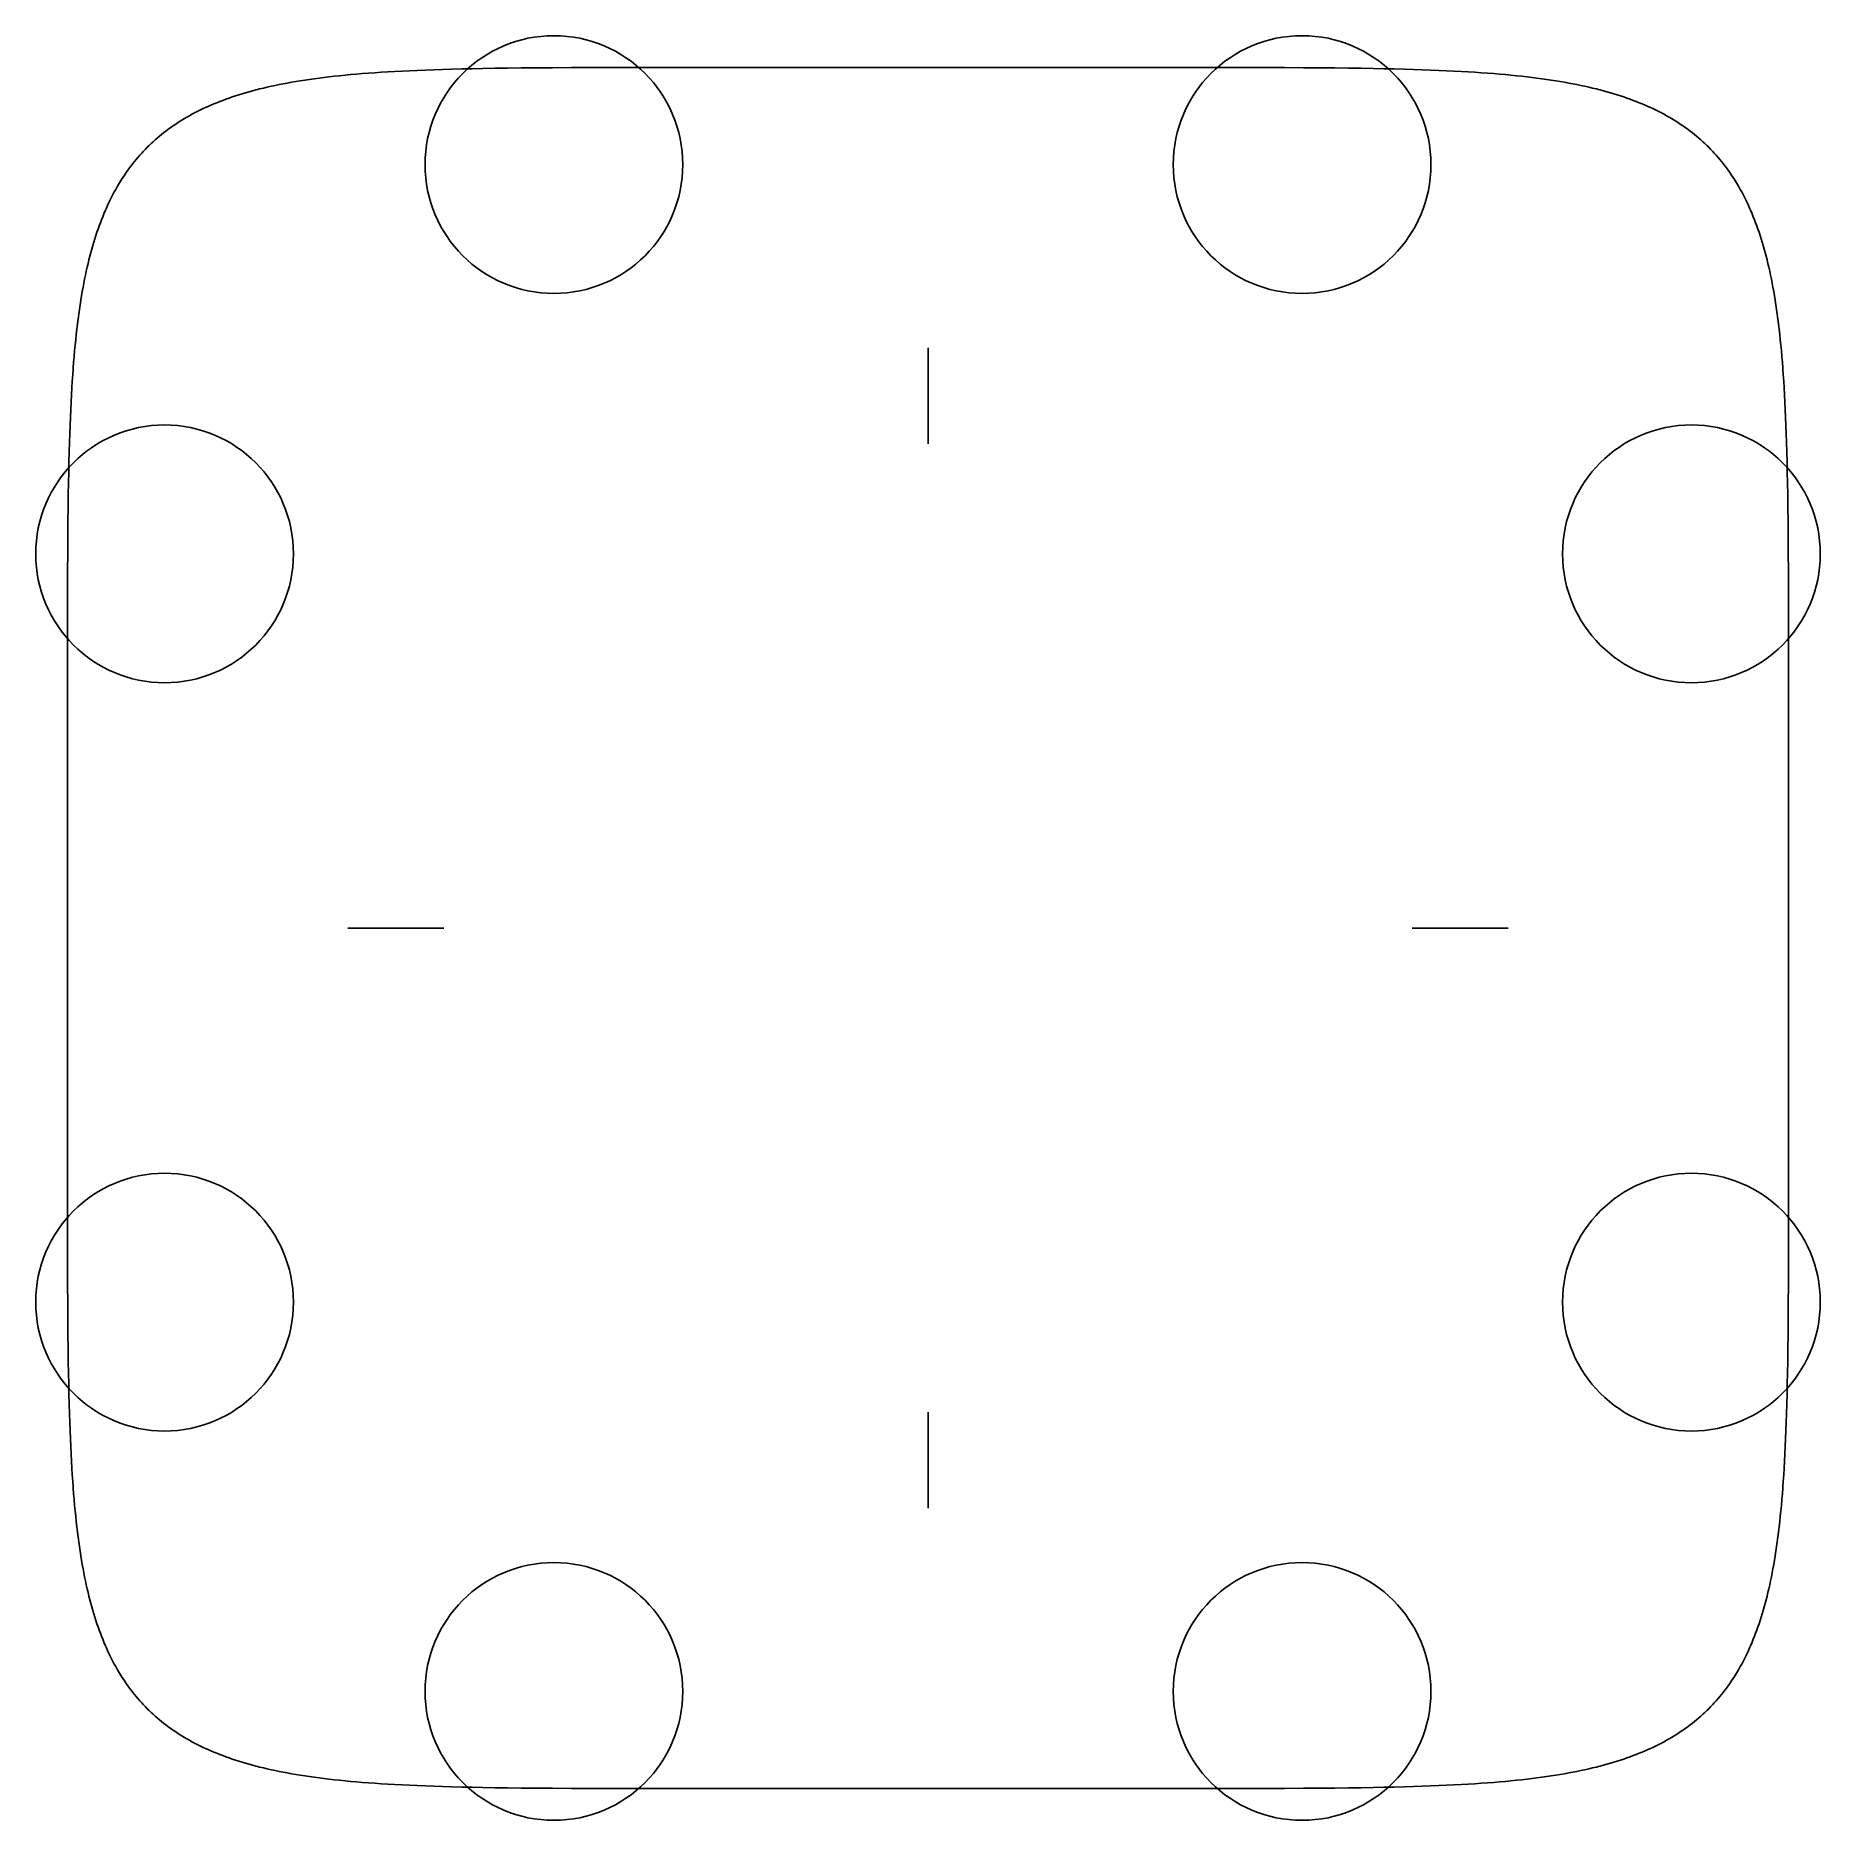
# Model space of a CAD drawing. Header units: metres. Extents: x -83 to 83, y -83 to 83.
import ezdxf

# ---------------------------------------------------------------- set-up
doc = ezdxf.new("R2010")
doc.units = ezdxf.units.M

msp = doc.modelspace()

# ---------------------------------------------------------------- linework, layer by layer
at = {"layer": 'ATTACH'}
for centre in [(-34.8318, 71.0835), (34.8318, 71.0835), (-71.0836, 34.8355), (71.0836, 34.8355), (-71.0836, -34.8355), (71.0836, -34.8355), (-34.8318, -71.0835), (34.8318, -71.0835)]:
    msp.add_circle(centre, 12, dxfattribs=at)
at = {"layer": 'OUTLINE'}
for p, q in [((-48.9732, 79.7895), (-49.6426, 79.7541)), ((-48.2785, 79.8231), (-48.9732, 79.7895)), ((-47.5561, 79.8551), (-48.2785, 79.8231)), ((-46.8035, 79.8852), (-47.5561, 79.8551)), ((-46.0176, 79.9137), (-46.8035, 79.8852)), ((-45.1948, 79.9404), (-46.0176, 79.9137)), ((-44.3309, 79.9653), (-45.1948, 79.9404)), ((-43.4206, 79.9886), (-44.3309, 79.9653)), ((-42.4577, 80.0101), (-43.4206, 79.9886)), ((-41.4347, 80.0298), (-42.4577, 80.0101)), ((-40.3417, 80.0479), (-41.4347, 80.0298)), ((-39.1664, 80.0642), (-40.3417, 80.0479)), ((-37.8924, 80.0788), (-39.1664, 80.0642)), ((-36.4976, 80.0917), (-37.8924, 80.0788)), ((-34.9505, 80.1029), (-36.4976, 80.0917)), ((-33.2047, 80.1123), (-34.9505, 80.1029)), ((-31.1857, 80.12), (-33.2047, 80.1123)), ((-28.7624, 80.1261), (-31.1857, 80.12)), ((-25.6628, 80.1303), (-28.7624, 80.1261)), ((-21.1173, 80.1329), (-25.6628, 80.1303)), ((0.0022, 80.1338), (-21.1173, 80.1329)), ((21.1173, 80.1329), (0.0022, 80.1338)), ((25.6628, 80.1303), (21.1173, 80.1329)), ((28.7624, 80.1261), (25.6628, 80.1303)), ((31.1857, 80.12), (28.7624, 80.1261)), ((33.2047, 80.1123), (31.1857, 80.12)), ((34.9505, 80.1029), (33.2047, 80.1123)), ((36.4976, 80.0917), (34.9505, 80.1029)), ((37.8924, 80.0788), (36.4976, 80.0917)), ((39.1664, 80.0642), (37.8924, 80.0788)), ((40.3417, 80.0479), (39.1664, 80.0642)), ((41.4347, 80.0298), (40.3417, 80.0479)), ((42.4577, 80.0101), (41.4347, 80.0298)), ((43.4206, 79.9886), (42.4577, 80.0101)), ((44.3309, 79.9653), (43.4206, 79.9886)), ((45.1948, 79.9404), (44.3309, 79.9653)), ((46.0176, 79.9137), (45.1948, 79.9404)), ((46.8035, 79.8852), (46.0176, 79.9137)), ((47.5561, 79.8551), (46.8035, 79.8852)), ((48.2785, 79.8231), (47.5561, 79.8551)), ((48.9732, 79.7895), (48.2785, 79.8231)), ((49.6426, 79.7541), (48.9732, 79.7895)), ((-62.2197, 78.1214), (-62.5596, 78.0351)), ((-61.8735, 78.2059), (-62.2197, 78.1214)), ((-61.521, 78.2884), (-61.8735, 78.2059)), ((-61.162, 78.369), (-61.521, 78.2884)), ((-60.7961, 78.4477), (-61.162, 78.369)), ((-60.4232, 78.5246), (-60.7961, 78.4477)), ((-60.043, 78.5996), (-60.4232, 78.5246)), ((-59.6552, 78.6727), (-60.043, 78.5996)), ((-59.2596, 78.744), (-59.6552, 78.6727)), ((-58.8559, 78.8134), (-59.2596, 78.744)), ((-58.4436, 78.881), (-58.8559, 78.8134)), ((-58.0225, 78.9467), (-58.4436, 78.881)), ((-57.5922, 79.0107), (-58.0225, 78.9467)), ((-57.1522, 79.0728), (-57.5922, 79.0107)), ((-56.7022, 79.1331), (-57.1522, 79.0728)), ((-56.2416, 79.1915), (-56.7022, 79.1331)), ((-55.7699, 79.2482), (-56.2416, 79.1915)), ((-55.2866, 79.3031), (-55.7699, 79.2482)), ((-54.7911, 79.3562), (-55.2866, 79.3031)), ((-54.2826, 79.4075), (-54.7911, 79.3562)), ((-53.7604, 79.457), (-54.2826, 79.4075)), ((-53.2238, 79.5047), (-53.7604, 79.457)), ((-52.6718, 79.5507), (-53.2238, 79.5047)), ((-52.1035, 79.5949), (-52.6718, 79.5507)), ((-51.5177, 79.6373), (-52.1035, 79.5949)), ((-50.9132, 79.678), (-51.5177, 79.6373)), ((-50.2887, 79.7169), (-50.9132, 79.678)), ((-49.6426, 79.7541), (-50.2887, 79.7169)), ((50.2887, 79.7169), (49.6426, 79.7541)), ((50.9132, 79.678), (50.2887, 79.7169)), ((51.5177, 79.6373), (50.9132, 79.678)), ((52.1035, 79.5949), (51.5177, 79.6373)), ((52.6718, 79.5507), (52.1035, 79.5949)), ((53.2238, 79.5047), (52.6718, 79.5507)), ((53.7604, 79.457), (53.2238, 79.5047)), ((54.2826, 79.4075), (53.7604, 79.457)), ((54.7911, 79.3562), (54.2826, 79.4075)), ((55.2866, 79.3031), (54.7911, 79.3562)), ((55.7699, 79.2482), (55.2866, 79.3031)), ((56.2416, 79.1915), (55.7699, 79.2482)), ((56.7022, 79.1331), (56.2416, 79.1915)), ((57.1522, 79.0728), (56.7022, 79.1331)), ((57.5922, 79.0107), (57.1522, 79.0728)), ((58.0225, 78.9467), (57.5922, 79.0107)), ((58.4436, 78.881), (58.0225, 78.9467)), ((58.8559, 78.8134), (58.4436, 78.881)), ((59.2596, 78.744), (58.8559, 78.8134)), ((59.6552, 78.6727), (59.2596, 78.744)), ((60.043, 78.5996), (59.6552, 78.6727)), ((60.4232, 78.5246), (60.043, 78.5996)), ((60.7961, 78.4477), (60.4232, 78.5246)), ((61.162, 78.369), (60.7961, 78.4477)), ((61.521, 78.2884), (61.162, 78.369)), ((61.8735, 78.2059), (61.521, 78.2884)), ((62.2197, 78.1214), (61.8735, 78.2059)), ((62.5596, 78.0351), (62.2197, 78.1214)), ((-67.0262, 76.5037), (-67.2874, 76.3853)), ((-66.7608, 76.62), (-67.0262, 76.5037)), ((-66.4913, 76.7342), (-66.7608, 76.62)), ((-66.2176, 76.8464), (-66.4913, 76.7342)), ((-65.9394, 76.9564), (-66.2176, 76.8464)), ((-65.6569, 77.0645), (-65.9394, 76.9564)), ((-65.3697, 77.1705), (-65.6569, 77.0645)), ((-65.0779, 77.2745), (-65.3697, 77.1705)), ((-64.7813, 77.3765), (-65.0779, 77.2745)), ((-64.4798, 77.4764), (-64.7813, 77.3765)), ((-64.1732, 77.5744), (-64.4798, 77.4764)), ((-63.8614, 77.6705), (-64.1732, 77.5744)), ((-63.5443, 77.7646), (-63.8614, 77.6705)), ((-63.2218, 77.8567), (-63.5443, 77.7646)), ((-62.8936, 77.9469), (-63.2218, 77.8567)), ((-62.5596, 78.0351), (-62.8936, 77.9469)), ((62.8936, 77.9469), (62.5596, 78.0351)), ((63.2218, 77.8567), (62.8936, 77.9469)), ((63.5443, 77.7646), (63.2218, 77.8567)), ((63.8614, 77.6705), (63.5443, 77.7646)), ((64.1732, 77.5744), (63.8614, 77.6705)), ((64.4798, 77.4764), (64.1732, 77.5744)), ((64.7813, 77.3765), (64.4798, 77.4764)), ((65.0779, 77.2745), (64.7813, 77.3765)), ((65.3697, 77.1705), (65.0779, 77.2745)), ((65.6569, 77.0645), (65.3697, 77.1705)), ((65.9394, 76.9564), (65.6569, 77.0645)), ((66.2176, 76.8464), (65.9394, 76.9564)), ((66.4913, 76.7342), (66.2176, 76.8464)), ((66.7608, 76.62), (66.4913, 76.7342)), ((67.0262, 76.5037), (66.7608, 76.62)), ((67.2874, 76.3853), (67.0262, 76.5037)), ((-70.132, 74.7951), (-70.3468, 74.6479)), ((-69.914, 74.9399), (-70.132, 74.7951)), ((-69.6927, 75.0825), (-69.914, 74.9399)), ((-69.4681, 75.2228), (-69.6927, 75.0825)), ((-69.2401, 75.3608), (-69.4681, 75.2228)), ((-69.0087, 75.4965), (-69.2401, 75.3608)), ((-68.7738, 75.6301), (-69.0087, 75.4965)), ((-68.5354, 75.7614), (-68.7738, 75.6301)), ((-68.2933, 75.8905), (-68.5354, 75.7614)), ((-68.0476, 76.0174), (-68.2933, 75.8905)), ((-67.798, 76.1422), (-68.0476, 76.0174)), ((-67.5447, 76.2648), (-67.798, 76.1422)), ((-67.2874, 76.3853), (-67.5447, 76.2648)), ((67.5447, 76.2648), (67.2874, 76.3853)), ((67.798, 76.1422), (67.5447, 76.2648)), ((68.0476, 76.0174), (67.798, 76.1422)), ((68.2933, 75.8905), (68.0476, 76.0174)), ((68.5354, 75.7614), (68.2933, 75.8905)), ((68.7738, 75.6301), (68.5354, 75.7614)), ((69.0087, 75.4965), (68.7738, 75.6301)), ((69.2401, 75.3608), (69.0087, 75.4965)), ((69.4681, 75.2228), (69.2401, 75.3608)), ((69.6927, 75.0825), (69.4681, 75.2228)), ((69.914, 74.9399), (69.6927, 75.0825)), ((70.132, 74.7951), (69.914, 74.9399)), ((70.3468, 74.6479), (70.132, 74.7951)), ((-72.1435, 73.2143), (-72.3287, 73.0425)), ((-71.9555, 73.3836), (-72.1435, 73.2143)), ((-71.7647, 73.5503), (-71.9555, 73.3836)), ((-71.571, 73.7144), (-71.7647, 73.5503)), ((-71.3745, 73.8761), (-71.571, 73.7144)), ((-71.175, 74.0353), (-71.3745, 73.8761)), ((-70.9725, 74.1921), (-71.175, 74.0353)), ((-70.767, 74.3464), (-70.9725, 74.1921)), ((-70.5585, 74.4983), (-70.767, 74.3464)), ((-70.3468, 74.6479), (-70.5585, 74.4983)), ((70.5585, 74.4983), (70.3468, 74.6479)), ((70.767, 74.3464), (70.5585, 74.4983)), ((70.9725, 74.1921), (70.767, 74.3464)), ((71.175, 74.0353), (70.9725, 74.1921)), ((71.3745, 73.8761), (71.175, 74.0353)), ((71.571, 73.7144), (71.3745, 73.8761)), ((71.7647, 73.5503), (71.571, 73.7144)), ((71.9555, 73.3836), (71.7647, 73.5503)), ((72.1435, 73.2143), (71.9555, 73.3836)), ((72.3287, 73.0425), (72.1435, 73.2143)), ((-73.7144, 71.571), (-73.8761, 71.3745)), ((-73.5503, 71.7647), (-73.7144, 71.571)), ((-73.3836, 71.9555), (-73.5503, 71.7647)), ((-73.2143, 72.1435), (-73.3836, 71.9555)), ((-73.0425, 72.3287), (-73.2143, 72.1435)), ((-72.8681, 72.5112), (-73.0425, 72.3287)), ((-72.691, 72.691), (-72.8681, 72.5112)), ((-72.5112, 72.8681), (-72.691, 72.691)), ((-72.3287, 73.0425), (-72.5112, 72.8681)), ((72.5112, 72.8681), (72.3287, 73.0425)), ((72.691, 72.691), (72.5112, 72.8681)), ((72.8681, 72.5112), (72.691, 72.691)), ((73.0425, 72.3287), (72.8681, 72.5112)), ((73.2143, 72.1435), (73.0425, 72.3287)), ((73.3836, 71.9555), (73.2143, 72.1435)), ((73.5503, 71.7647), (73.3836, 71.9555)), ((73.7144, 71.571), (73.5503, 71.7647)), ((73.8761, 71.3745), (73.7144, 71.571)), ((-74.9399, 69.914), (-75.0825, 69.6927)), ((-74.7951, 70.132), (-74.9399, 69.914)), ((-74.6479, 70.3468), (-74.7951, 70.132)), ((-74.4983, 70.5585), (-74.6479, 70.3468)), ((-74.3464, 70.767), (-74.4983, 70.5585)), ((-74.1921, 70.9725), (-74.3464, 70.767)), ((-74.0353, 71.175), (-74.1921, 70.9725)), ((-73.8761, 71.3745), (-74.0353, 71.175)), ((74.0353, 71.175), (73.8761, 71.3745)), ((74.1921, 70.9725), (74.0353, 71.175)), ((74.3464, 70.767), (74.1921, 70.9725)), ((74.4983, 70.5585), (74.3464, 70.767)), ((74.6479, 70.3468), (74.4983, 70.5585)), ((74.7951, 70.132), (74.6479, 70.3468)), ((74.9399, 69.914), (74.7951, 70.132)), ((75.0825, 69.6927), (74.9399, 69.914)), ((-75.8905, 68.2933), (-76.0174, 68.0476)), ((-75.7614, 68.5354), (-75.8905, 68.2933)), ((-75.6301, 68.7738), (-75.7614, 68.5354)), ((-75.4965, 69.0087), (-75.6301, 68.7738)), ((-75.3608, 69.2401), (-75.4965, 69.0087)), ((-75.2228, 69.4681), (-75.3608, 69.2401)), ((-75.0825, 69.6927), (-75.2228, 69.4681)), ((75.2228, 69.4681), (75.0825, 69.6927)), ((75.3608, 69.2401), (75.2228, 69.4681)), ((75.4965, 69.0087), (75.3608, 69.2401)), ((75.6301, 68.7738), (75.4965, 69.0087)), ((75.7614, 68.5354), (75.6301, 68.7738)), ((75.8905, 68.2933), (75.7614, 68.5354)), ((76.0174, 68.0476), (75.8905, 68.2933)), ((-76.7342, 66.4913), (-76.8464, 66.2176)), ((-76.62, 66.7608), (-76.7342, 66.4913)), ((-76.5037, 67.0262), (-76.62, 66.7608)), ((-76.3853, 67.2874), (-76.5037, 67.0262)), ((-76.2648, 67.5447), (-76.3853, 67.2874)), ((-76.1422, 67.798), (-76.2648, 67.5447)), ((-76.0174, 68.0476), (-76.1422, 67.798)), ((76.1422, 67.798), (76.0174, 68.0476)), ((76.2648, 67.5447), (76.1422, 67.798)), ((76.3853, 67.2874), (76.2648, 67.5447)), ((76.5037, 67.0262), (76.3853, 67.2874)), ((76.62, 66.7608), (76.5037, 67.0262)), ((76.7342, 66.4913), (76.62, 66.7608)), ((76.8464, 66.2176), (76.7342, 66.4913)), ((-77.2745, 65.0779), (-77.3765, 64.7813)), ((-77.1705, 65.3697), (-77.2745, 65.0779)), ((-77.0645, 65.6569), (-77.1705, 65.3697)), ((-76.9564, 65.9394), (-77.0645, 65.6569)), ((-76.8464, 66.2176), (-76.9564, 65.9394)), ((76.9564, 65.9394), (76.8464, 66.2176)), ((77.0645, 65.6569), (76.9564, 65.9394)), ((77.1705, 65.3697), (77.0645, 65.6569)), ((77.2745, 65.0779), (77.1705, 65.3697)), ((77.3765, 64.7813), (77.2745, 65.0779)), ((-77.8567, 63.2218), (-77.9469, 62.8936)), ((-77.7646, 63.5443), (-77.8567, 63.2218)), ((-77.6705, 63.8614), (-77.7646, 63.5443)), ((-77.5744, 64.1732), (-77.6705, 63.8614)), ((-77.4764, 64.4798), (-77.5744, 64.1732)), ((-77.3765, 64.7813), (-77.4764, 64.4798)), ((77.4764, 64.4798), (77.3765, 64.7813)), ((77.5744, 64.1732), (77.4764, 64.4798)), ((77.6705, 63.8614), (77.5744, 64.1732)), ((77.7646, 63.5443), (77.6705, 63.8614)), ((77.8567, 63.2218), (77.7646, 63.5443)), ((77.9469, 62.8936), (77.8567, 63.2218)), ((-78.2884, 61.521), (-78.369, 61.162)), ((-78.2059, 61.8735), (-78.2884, 61.521)), ((-78.1214, 62.2197), (-78.2059, 61.8735)), ((-78.0351, 62.5596), (-78.1214, 62.2197)), ((-77.9469, 62.8936), (-78.0351, 62.5596)), ((78.0351, 62.5596), (77.9469, 62.8936)), ((78.1214, 62.2197), (78.0351, 62.5596)), ((78.2059, 61.8735), (78.1214, 62.2197)), ((78.2884, 61.521), (78.2059, 61.8735)), ((78.369, 61.162), (78.2884, 61.521)), ((-78.5996, 60.043), (-78.6727, 59.6552)), ((-78.5246, 60.4232), (-78.5996, 60.043)), ((-78.4477, 60.7961), (-78.5246, 60.4232)), ((-78.369, 61.162), (-78.4477, 60.7961)), ((78.4477, 60.7961), (78.369, 61.162)), ((78.5246, 60.4232), (78.4477, 60.7961)), ((78.5996, 60.043), (78.5246, 60.4232)), ((78.6727, 59.6552), (78.5996, 60.043)), ((-78.881, 58.4436), (-78.9467, 58.0225)), ((-78.8134, 58.8559), (-78.881, 58.4436)), ((-78.744, 59.2596), (-78.8134, 58.8559)), ((-78.6727, 59.6552), (-78.744, 59.2596)), ((78.744, 59.2596), (78.6727, 59.6552)), ((78.8134, 58.8559), (78.744, 59.2596)), ((78.881, 58.4436), (78.8134, 58.8559)), ((78.9467, 58.0225), (78.881, 58.4436)), ((-79.1331, 56.7022), (-79.1915, 56.2416)), ((-79.0728, 57.1522), (-79.1331, 56.7022)), ((-79.0107, 57.5922), (-79.0728, 57.1522)), ((-78.9467, 58.0225), (-79.0107, 57.5922)), ((79.0107, 57.5922), (78.9467, 58.0225)), ((79.0728, 57.1522), (79.0107, 57.5922)), ((79.1331, 56.7022), (79.0728, 57.1522)), ((79.1915, 56.2416), (79.1331, 56.7022)), ((-79.3031, 55.2866), (-79.3562, 54.7911)), ((-79.2482, 55.7699), (-79.3031, 55.2866)), ((-79.1915, 56.2416), (-79.2482, 55.7699)), ((79.2482, 55.7699), (79.1915, 56.2416)), ((79.3031, 55.2866), (79.2482, 55.7699)), ((79.3562, 54.7911), (79.3031, 55.2866)), ((-79.5047, 53.2238), (-79.5507, 52.6718)), ((-79.457, 53.7604), (-79.5047, 53.2238)), ((-79.4075, 54.2826), (-79.457, 53.7604)), ((-79.3562, 54.7911), (-79.4075, 54.2826)), ((79.4075, 54.2826), (79.3562, 54.7911)), ((79.457, 53.7604), (79.4075, 54.2826)), ((79.5047, 53.2238), (79.457, 53.7604)), ((79.5507, 52.6718), (79.5047, 53.2238)), ((-79.6373, 51.5177), (-79.678, 50.9132)), ((-79.5949, 52.1035), (-79.6373, 51.5177)), ((-79.5507, 52.6718), (-79.5949, 52.1035)), ((79.5949, 52.1035), (79.5507, 52.6718)), ((79.6373, 51.5177), (79.5949, 52.1035)), ((79.678, 50.9132), (79.6373, 51.5177)), ((-79.7169, 50.2887), (-79.7541, 49.6426)), ((-79.678, 50.9132), (-79.7169, 50.2887)), ((79.7169, 50.2887), (79.678, 50.9132)), ((79.7541, 49.6426), (79.7169, 50.2887)), ((-79.8231, 48.2785), (-79.8551, 47.5561)), ((-79.7895, 48.9732), (-79.8231, 48.2785)), ((-79.7541, 49.6426), (-79.7895, 48.9732)), ((79.7895, 48.9732), (79.7541, 49.6426)), ((79.8231, 48.2785), (79.7895, 48.9732)), ((79.8551, 47.5561), (79.8231, 48.2785)), ((-79.8852, 46.8035), (-79.9137, 46.0176)), ((-79.8551, 47.5561), (-79.8852, 46.8035)), ((79.8852, 46.8035), (79.8551, 47.5561)), ((79.9137, 46.0176), (79.8852, 46.8035)), ((-79.9404, 45.1948), (-79.9653, 44.3309)), ((-79.9137, 46.0176), (-79.9404, 45.1948)), ((79.9404, 45.1948), (79.9137, 46.0176)), ((79.9653, 44.3309), (79.9404, 45.1948)), ((-79.9886, 43.4206), (-80.0101, 42.4577)), ((-79.9653, 44.3309), (-79.9886, 43.4206)), ((79.9886, 43.4206), (79.9653, 44.3309)), ((80.0101, 42.4577), (79.9886, 43.4206)), ((-80.0101, 42.4577), (-80.0298, 41.4347)), ((80.0298, 41.4347), (80.0101, 42.4577)), ((-80.0479, 40.3417), (-80.0642, 39.1664)), ((-80.0298, 41.4347), (-80.0479, 40.3417)), ((80.0479, 40.3417), (80.0298, 41.4347)), ((80.0642, 39.1664), (80.0479, 40.3417)), ((-80.0642, 39.1664), (-80.0788, 37.8924)), ((80.0788, 37.8924), (80.0642, 39.1664)), ((-80.0788, 37.8924), (-80.0917, 36.4976)), ((80.0917, 36.4976), (80.0788, 37.8924)), ((-80.1029, 34.9505), (-80.1123, 33.2047)), ((-80.0917, 36.4976), (-80.1029, 34.9505)), ((80.1029, 34.9505), (80.0917, 36.4976)), ((80.1123, 33.2047), (80.1029, 34.9505)), ((-80.1123, 33.2047), (-80.12, 31.1857)), ((80.12, 31.1857), (80.1123, 33.2047)), ((-80.12, 31.1857), (-80.1261, 28.7624)), ((80.1261, 28.7624), (80.12, 31.1857)), ((-80.1261, 28.7624), (-80.1303, 25.6628)), ((80.1303, 25.6628), (80.1261, 28.7624)), ((-80.1303, 25.6628), (-80.1329, 21.1173)), ((80.1329, 21.1173), (80.1303, 25.6628)), ((-80.1329, 21.1173), (-80.1338, 0.0027)), ((80.1338, 0), (80.1329, 21.1173)), ((-80.1338, 0.0027), (-80.1329, -21.1173)), ((80.1329, -21.1173), (80.1338, 0)), ((-80.1329, -21.1173), (-80.1303, -25.6628)), ((80.1303, -25.6628), (80.1329, -21.1173)), ((-80.1303, -25.6628), (-80.1261, -28.7624)), ((80.1261, -28.7624), (80.1303, -25.6628)), ((-80.1261, -28.7624), (-80.12, -31.1857)), ((80.12, -31.1857), (80.1261, -28.7624)), ((-80.12, -31.1857), (-80.1123, -33.2047)), ((80.1123, -33.2047), (80.12, -31.1857)), ((-80.1123, -33.2047), (-80.1029, -34.9505)), ((80.1029, -34.9505), (80.1123, -33.2047)), ((-80.1029, -34.9505), (-80.0917, -36.4976)), ((-80.0917, -36.4976), (-80.0788, -37.8924)), ((80.0788, -37.8924), (80.0917, -36.4976)), ((80.0917, -36.4976), (80.1029, -34.9505)), ((-80.0788, -37.8924), (-80.0642, -39.1664)), ((80.0642, -39.1664), (80.0788, -37.8924)), ((-80.0642, -39.1664), (-80.0479, -40.3417)), ((80.0479, -40.3417), (80.0642, -39.1664)), ((-80.0479, -40.3417), (-80.0298, -41.4347)), ((-80.0298, -41.4347), (-80.0101, -42.4577)), ((80.0101, -42.4577), (80.0298, -41.4347)), ((80.0298, -41.4347), (80.0479, -40.3417)), ((-80.0101, -42.4577), (-79.9886, -43.4206)), ((79.9886, -43.4206), (80.0101, -42.4577)), ((-79.9886, -43.4206), (-79.9653, -44.3309)), ((-79.9653, -44.3309), (-79.9404, -45.1948)), ((79.9404, -45.1948), (79.9653, -44.3309)), ((79.9653, -44.3309), (79.9886, -43.4206)), ((-79.9404, -45.1948), (-79.9137, -46.0176)), ((-79.9137, -46.0176), (-79.8852, -46.8035)), ((79.8852, -46.8035), (79.9137, -46.0176)), ((79.9137, -46.0176), (79.9404, -45.1948)), ((-79.8852, -46.8035), (-79.8551, -47.5561)), ((-79.8551, -47.5561), (-79.8231, -48.2785)), ((79.8231, -48.2785), (79.8551, -47.5561)), ((79.8551, -47.5561), (79.8852, -46.8035)), ((-79.8231, -48.2785), (-79.7895, -48.9732)), ((-79.7895, -48.9732), (-79.7541, -49.6426)), ((-79.7541, -49.6426), (-79.7169, -50.2887)), ((79.7169, -50.2887), (79.7541, -49.6426)), ((79.7541, -49.6426), (79.7895, -48.9732)), ((79.7895, -48.9732), (79.8231, -48.2785)), ((-79.7169, -50.2887), (-79.678, -50.9132)), ((-79.678, -50.9132), (-79.6373, -51.5177)), ((79.6373, -51.5177), (79.678, -50.9132)), ((79.678, -50.9132), (79.7169, -50.2887)), ((-79.6373, -51.5177), (-79.5949, -52.1035)), ((-79.5949, -52.1035), (-79.5507, -52.6718)), ((-79.5507, -52.6718), (-79.5047, -53.2238)), ((79.5047, -53.2238), (79.5507, -52.6718)), ((79.5507, -52.6718), (79.5949, -52.1035)), ((79.5949, -52.1035), (79.6373, -51.5177)), ((-79.5047, -53.2238), (-79.457, -53.7604)), ((-79.457, -53.7604), (-79.4075, -54.2826)), ((-79.4075, -54.2826), (-79.3562, -54.7911)), ((-79.3562, -54.7911), (-79.3031, -55.2866)), ((79.3031, -55.2866), (79.3562, -54.7911)), ((79.3562, -54.7911), (79.4075, -54.2826)), ((79.4075, -54.2826), (79.457, -53.7604)), ((79.457, -53.7604), (79.5047, -53.2238)), ((-79.3031, -55.2866), (-79.2482, -55.7699)), ((-79.2482, -55.7699), (-79.1915, -56.2416)), ((-79.1915, -56.2416), (-79.1331, -56.7022)), ((79.1331, -56.7022), (79.1915, -56.2416)), ((79.1915, -56.2416), (79.2482, -55.7699)), ((79.2482, -55.7699), (79.3031, -55.2866)), ((-79.1331, -56.7022), (-79.0728, -57.1522)), ((-79.0728, -57.1522), (-79.0107, -57.5922)), ((-79.0107, -57.5922), (-78.9467, -58.0225)), ((-78.9467, -58.0225), (-78.881, -58.4436)), ((78.881, -58.4436), (78.9467, -58.0225)), ((78.9467, -58.0225), (79.0107, -57.5922)), ((79.0107, -57.5922), (79.0728, -57.1522)), ((79.0728, -57.1522), (79.1331, -56.7022)), ((-78.881, -58.4436), (-78.8134, -58.8559)), ((-78.8134, -58.8559), (-78.744, -59.2596)), ((-78.744, -59.2596), (-78.6727, -59.6552)), ((-78.6727, -59.6552), (-78.5996, -60.043)), ((78.5996, -60.043), (78.6727, -59.6552)), ((78.6727, -59.6552), (78.744, -59.2596)), ((78.744, -59.2596), (78.8134, -58.8559)), ((78.8134, -58.8559), (78.881, -58.4436)), ((-78.5996, -60.043), (-78.5246, -60.4232)), ((-78.5246, -60.4232), (-78.4477, -60.7961)), ((-78.4477, -60.7961), (-78.369, -61.162)), ((-78.369, -61.162), (-78.2884, -61.521)), ((78.2884, -61.521), (78.369, -61.162)), ((78.369, -61.162), (78.4477, -60.7961)), ((78.4477, -60.7961), (78.5246, -60.4232)), ((78.5246, -60.4232), (78.5996, -60.043)), ((-78.2884, -61.521), (-78.2059, -61.8735)), ((-78.2059, -61.8735), (-78.1214, -62.2197)), ((-78.1214, -62.2197), (-78.0351, -62.5596)), ((-78.0351, -62.5596), (-77.9469, -62.8936)), ((-77.9469, -62.8936), (-77.8567, -63.2218)), ((77.8567, -63.2218), (77.9469, -62.8936)), ((77.9469, -62.8936), (78.0351, -62.5596)), ((78.0351, -62.5596), (78.1214, -62.2197)), ((78.1214, -62.2197), (78.2059, -61.8735)), ((78.2059, -61.8735), (78.2884, -61.521)), ((-77.8567, -63.2218), (-77.7646, -63.5443)), ((-77.7646, -63.5443), (-77.6705, -63.8614)), ((-77.6705, -63.8614), (-77.5744, -64.1732)), ((-77.5744, -64.1732), (-77.4764, -64.4798)), ((-77.4764, -64.4798), (-77.3765, -64.7813)), ((-77.3765, -64.7813), (-77.2745, -65.0779)), ((77.2745, -65.0779), (77.3765, -64.7813)), ((77.3765, -64.7813), (77.4764, -64.4798)), ((77.4764, -64.4798), (77.5744, -64.1732)), ((77.5744, -64.1732), (77.6705, -63.8614)), ((77.6705, -63.8614), (77.7646, -63.5443)), ((77.7646, -63.5443), (77.8567, -63.2218)), ((-77.2745, -65.0779), (-77.1705, -65.3697)), ((-77.1705, -65.3697), (-77.0645, -65.6569)), ((-77.0645, -65.6569), (-76.9564, -65.9394)), ((-76.9564, -65.9394), (-76.8464, -66.2176)), ((-76.8464, -66.2176), (-76.7342, -66.4913)), ((76.7342, -66.4913), (76.8464, -66.2176)), ((76.8464, -66.2176), (76.9564, -65.9394)), ((76.9564, -65.9394), (77.0645, -65.6569)), ((77.0645, -65.6569), (77.1705, -65.3697)), ((77.1705, -65.3697), (77.2745, -65.0779)), ((-76.7342, -66.4913), (-76.62, -66.7608)), ((-76.62, -66.7608), (-76.5037, -67.0262)), ((-76.5037, -67.0262), (-76.3853, -67.2874)), ((-76.3853, -67.2874), (-76.2648, -67.5447)), ((-76.2648, -67.5447), (-76.1422, -67.798)), ((-76.1422, -67.798), (-76.0174, -68.0476)), ((-76.0174, -68.0476), (-75.8905, -68.2933)), ((75.8905, -68.2933), (76.0174, -68.0476)), ((76.0174, -68.0476), (76.1422, -67.798)), ((76.1422, -67.798), (76.2648, -67.5447)), ((76.2648, -67.5447), (76.3853, -67.2874)), ((76.3853, -67.2874), (76.5037, -67.0262)), ((76.5037, -67.0262), (76.62, -66.7608)), ((76.62, -66.7608), (76.7342, -66.4913)), ((-75.8905, -68.2933), (-75.7614, -68.5354)), ((-75.7614, -68.5354), (-75.6301, -68.7738)), ((-75.6301, -68.7738), (-75.4965, -69.0087)), ((-75.4965, -69.0087), (-75.3608, -69.2401)), ((-75.3608, -69.2401), (-75.2228, -69.4681)), ((-75.2228, -69.4681), (-75.0825, -69.6927)), ((-75.0825, -69.6927), (-74.9399, -69.914)), ((74.9399, -69.914), (75.0825, -69.6927)), ((75.0825, -69.6927), (75.2228, -69.4681)), ((75.2228, -69.4681), (75.3608, -69.2401)), ((75.3608, -69.2401), (75.4965, -69.0087)), ((75.4965, -69.0087), (75.6301, -68.7738)), ((75.6301, -68.7738), (75.7614, -68.5354)), ((75.7614, -68.5354), (75.8905, -68.2933)), ((-74.9399, -69.914), (-74.7951, -70.132)), ((-74.7951, -70.132), (-74.6479, -70.3468)), ((-74.6479, -70.3468), (-74.4983, -70.5585)), ((-74.4983, -70.5585), (-74.3464, -70.767)), ((-74.3464, -70.767), (-74.1921, -70.9725)), ((-74.1921, -70.9725), (-74.0353, -71.175)), ((-74.0353, -71.175), (-73.8761, -71.3745)), ((-73.8761, -71.3745), (-73.7144, -71.571)), ((73.7144, -71.571), (73.8761, -71.3745)), ((73.8761, -71.3745), (74.0353, -71.175)), ((74.0353, -71.175), (74.1921, -70.9725)), ((74.1921, -70.9725), (74.3464, -70.767)), ((74.3464, -70.767), (74.4983, -70.5585)), ((74.4983, -70.5585), (74.6479, -70.3468)), ((74.6479, -70.3468), (74.7951, -70.132)), ((74.7951, -70.132), (74.9399, -69.914)), ((-73.7144, -71.571), (-73.5503, -71.7647)), ((-73.5503, -71.7647), (-73.3836, -71.9555)), ((-73.3836, -71.9555), (-73.2143, -72.1435)), ((-73.2143, -72.1435), (-73.0425, -72.3287)), ((-73.0425, -72.3287), (-72.8681, -72.5112)), ((-72.8681, -72.5112), (-72.691, -72.691)), ((-72.691, -72.691), (-72.5112, -72.8681)), ((-72.5112, -72.8681), (-72.3287, -73.0425)), ((-72.3287, -73.0425), (-72.1435, -73.2143)), ((72.1435, -73.2143), (72.3287, -73.0425)), ((72.3287, -73.0425), (72.5112, -72.8681)), ((72.5112, -72.8681), (72.691, -72.691)), ((72.691, -72.691), (72.8681, -72.5112)), ((72.8681, -72.5112), (73.0425, -72.3287)), ((73.0425, -72.3287), (73.2143, -72.1435)), ((73.2143, -72.1435), (73.3836, -71.9555)), ((73.3836, -71.9555), (73.5503, -71.7647)), ((73.5503, -71.7647), (73.7144, -71.571)), ((-72.1435, -73.2143), (-71.9555, -73.3836)), ((-71.9555, -73.3836), (-71.7647, -73.5503)), ((-71.7647, -73.5503), (-71.571, -73.7144)), ((-71.571, -73.7144), (-71.3745, -73.8761)), ((-71.3745, -73.8761), (-71.175, -74.0353)), ((-71.175, -74.0353), (-70.9725, -74.1921)), ((-70.9725, -74.1921), (-70.767, -74.3464)), ((-70.767, -74.3464), (-70.5585, -74.4983)), ((-70.5585, -74.4983), (-70.3468, -74.6479)), ((-70.3468, -74.6479), (-70.132, -74.7951)), ((70.132, -74.7951), (70.3468, -74.6479)), ((70.3468, -74.6479), (70.5585, -74.4983)), ((70.5585, -74.4983), (70.767, -74.3464)), ((70.767, -74.3464), (70.9725, -74.1921)), ((70.9725, -74.1921), (71.175, -74.0353)), ((71.175, -74.0353), (71.3745, -73.8761)), ((71.3745, -73.8761), (71.571, -73.7144)), ((71.571, -73.7144), (71.7647, -73.5503)), ((71.7647, -73.5503), (71.9555, -73.3836)), ((71.9555, -73.3836), (72.1435, -73.2143)), ((-70.132, -74.7951), (-69.914, -74.9399)), ((-69.914, -74.9399), (-69.6927, -75.0825)), ((-69.6927, -75.0825), (-69.4681, -75.2228)), ((-69.4681, -75.2228), (-69.2401, -75.3608)), ((-69.2401, -75.3608), (-69.0087, -75.4965)), ((-69.0087, -75.4965), (-68.7738, -75.6301)), ((-68.7738, -75.6301), (-68.5354, -75.7614)), ((-68.5354, -75.7614), (-68.2933, -75.8905)), ((-68.2933, -75.8905), (-68.0476, -76.0174)), ((-68.0476, -76.0174), (-67.798, -76.1422)), ((-67.798, -76.1422), (-67.5447, -76.2648)), ((-67.5447, -76.2648), (-67.2874, -76.3853)), ((-67.2874, -76.3853), (-67.0262, -76.5037)), ((67.0262, -76.5037), (67.2874, -76.3853)), ((67.2874, -76.3853), (67.5447, -76.2648)), ((67.5447, -76.2648), (67.798, -76.1422)), ((67.798, -76.1422), (68.0476, -76.0174)), ((68.0476, -76.0174), (68.2933, -75.8905)), ((68.2933, -75.8905), (68.5354, -75.7614)), ((68.5354, -75.7614), (68.7738, -75.6301)), ((68.7738, -75.6301), (69.0087, -75.4965)), ((69.0087, -75.4965), (69.2401, -75.3608)), ((69.2401, -75.3608), (69.4681, -75.2228)), ((69.4681, -75.2228), (69.6927, -75.0825)), ((69.6927, -75.0825), (69.914, -74.9399)), ((69.914, -74.9399), (70.132, -74.7951)), ((-67.0262, -76.5037), (-66.7608, -76.62)), ((-66.7608, -76.62), (-66.4913, -76.7342)), ((-66.4913, -76.7342), (-66.2176, -76.8464)), ((-66.2176, -76.8464), (-65.9394, -76.9564)), ((-65.9394, -76.9564), (-65.6569, -77.0645)), ((-65.6569, -77.0645), (-65.3697, -77.1705)), ((-65.3697, -77.1705), (-65.0779, -77.2745)), ((-65.0779, -77.2745), (-64.7813, -77.3765)), ((-64.7813, -77.3765), (-64.4798, -77.4764)), ((-64.4798, -77.4764), (-64.1732, -77.5744)), ((-64.1732, -77.5744), (-63.8614, -77.6705)), ((-63.8614, -77.6705), (-63.5443, -77.7646)), ((-63.5443, -77.7646), (-63.2218, -77.8567)), ((-63.2218, -77.8567), (-62.8936, -77.9469)), ((-62.8936, -77.9469), (-62.5596, -78.0351)), ((-62.5596, -78.0351), (-62.2197, -78.1214)), ((62.2197, -78.1214), (62.5596, -78.0351)), ((62.5596, -78.0351), (62.8936, -77.9469)), ((62.8936, -77.9469), (63.2218, -77.8567)), ((63.2218, -77.8567), (63.5443, -77.7646)), ((63.5443, -77.7646), (63.8614, -77.6705)), ((63.8614, -77.6705), (64.1732, -77.5744)), ((64.1732, -77.5744), (64.4798, -77.4764)), ((64.4798, -77.4764), (64.7813, -77.3765)), ((64.7813, -77.3765), (65.0779, -77.2745)), ((65.0779, -77.2745), (65.3697, -77.1705)), ((65.3697, -77.1705), (65.6569, -77.0645)), ((65.6569, -77.0645), (65.9394, -76.9564)), ((65.9394, -76.9564), (66.2176, -76.8464)), ((66.2176, -76.8464), (66.4913, -76.7342)), ((66.4913, -76.7342), (66.7608, -76.62)), ((66.7608, -76.62), (67.0262, -76.5037)), ((-62.2197, -78.1214), (-61.8735, -78.2059)), ((-61.8735, -78.2059), (-61.521, -78.2884)), ((-61.521, -78.2884), (-61.162, -78.369)), ((-61.162, -78.369), (-60.7961, -78.4477)), ((-60.7961, -78.4477), (-60.4232, -78.5246)), ((-60.4232, -78.5246), (-60.043, -78.5996)), ((-60.043, -78.5996), (-59.6552, -78.6727)), ((-59.6552, -78.6727), (-59.2596, -78.744)), ((-59.2596, -78.744), (-58.8559, -78.8134)), ((-58.8559, -78.8134), (-58.4436, -78.881)), ((-58.4436, -78.881), (-58.0225, -78.9467)), ((-58.0225, -78.9467), (-57.5922, -79.0107)), ((-57.5922, -79.0107), (-57.1522, -79.0728)), ((-57.1522, -79.0728), (-56.7022, -79.1331)), ((-56.7022, -79.1331), (-56.2416, -79.1915)), ((-56.2416, -79.1915), (-55.7699, -79.2482)), ((-55.7699, -79.2482), (-55.2866, -79.3031)), ((-55.2866, -79.3031), (-54.7911, -79.3562)), ((-54.7911, -79.3562), (-54.2826, -79.4075)), ((-54.2826, -79.4075), (-53.7604, -79.457)), ((-53.7604, -79.457), (-53.2238, -79.5047)), ((-53.2238, -79.5047), (-52.6718, -79.5507)), ((-52.6718, -79.5507), (-52.1035, -79.5949)), ((-52.1035, -79.5949), (-51.5177, -79.6373)), ((-51.5177, -79.6373), (-50.9132, -79.678)), ((-50.9132, -79.678), (-50.2887, -79.7169)), ((-50.2887, -79.7169), (-49.6426, -79.7541)), ((-49.6426, -79.7541), (-48.9732, -79.7895)), ((48.9732, -79.7895), (49.6426, -79.7541)), ((49.6426, -79.7541), (50.2887, -79.7169)), ((50.2887, -79.7169), (50.9132, -79.678)), ((50.9132, -79.678), (51.5177, -79.6373)), ((51.5177, -79.6373), (52.1035, -79.5949)), ((52.1035, -79.5949), (52.6718, -79.5507)), ((52.6718, -79.5507), (53.2238, -79.5047)), ((53.2238, -79.5047), (53.7604, -79.457)), ((53.7604, -79.457), (54.2826, -79.4075)), ((54.2826, -79.4075), (54.7911, -79.3562)), ((54.7911, -79.3562), (55.2866, -79.3031)), ((55.2866, -79.3031), (55.7699, -79.2482)), ((55.7699, -79.2482), (56.2416, -79.1915)), ((56.2416, -79.1915), (56.7022, -79.1331)), ((56.7022, -79.1331), (57.1522, -79.0728)), ((57.1522, -79.0728), (57.5922, -79.0107)), ((57.5922, -79.0107), (58.0225, -78.9467)), ((58.0225, -78.9467), (58.4436, -78.881)), ((58.4436, -78.881), (58.8559, -78.8134)), ((58.8559, -78.8134), (59.2596, -78.744)), ((59.2596, -78.744), (59.6552, -78.6727)), ((59.6552, -78.6727), (60.043, -78.5996)), ((60.043, -78.5996), (60.4232, -78.5246)), ((60.4232, -78.5246), (60.7961, -78.4477)), ((60.7961, -78.4477), (61.162, -78.369)), ((61.162, -78.369), (61.521, -78.2884)), ((61.521, -78.2884), (61.8735, -78.2059)), ((61.8735, -78.2059), (62.2197, -78.1214)), ((-48.9732, -79.7895), (-48.2785, -79.8231)), ((-48.2785, -79.8231), (-47.5561, -79.8551)), ((-47.5561, -79.8551), (-46.8035, -79.8852)), ((-46.8035, -79.8852), (-46.0176, -79.9137)), ((-46.0176, -79.9137), (-45.1948, -79.9404)), ((-45.1948, -79.9404), (-44.3309, -79.9653)), ((-44.3309, -79.9653), (-43.4206, -79.9886)), ((-43.4206, -79.9886), (-42.4577, -80.0101)), ((-42.4577, -80.0101), (-41.4347, -80.0298)), ((-41.4347, -80.0298), (-40.3417, -80.0479)), ((-40.3417, -80.0479), (-39.1664, -80.0642)), ((-39.1664, -80.0642), (-37.8924, -80.0788)), ((-37.8924, -80.0788), (-36.4976, -80.0917)), ((-36.4976, -80.0917), (-34.9505, -80.1029)), ((-34.9505, -80.1029), (-33.2047, -80.1123)), ((-33.2047, -80.1123), (-31.1857, -80.12)), ((-31.1857, -80.12), (-28.7624, -80.1261)), ((-28.7624, -80.1261), (-25.6628, -80.1303)), ((-25.6628, -80.1303), (-21.1173, -80.1329)), ((-21.1173, -80.1329), (-0.003, -80.1338)), ((-0.003, -80.1338), (21.1173, -80.1329)), ((21.1173, -80.1329), (25.6628, -80.1303)), ((25.6628, -80.1303), (28.7624, -80.1261)), ((28.7624, -80.1261), (31.1857, -80.12)), ((31.1857, -80.12), (33.2047, -80.1123)), ((33.2047, -80.1123), (34.9505, -80.1029)), ((34.9505, -80.1029), (36.4976, -80.0917)), ((36.4976, -80.0917), (37.8924, -80.0788)), ((37.8924, -80.0788), (39.1664, -80.0642)), ((39.1664, -80.0642), (40.3417, -80.0479)), ((40.3417, -80.0479), (41.4347, -80.0298)), ((41.4347, -80.0298), (42.4577, -80.0101)), ((42.4577, -80.0101), (43.4206, -79.9886)), ((43.4206, -79.9886), (44.3309, -79.9653)), ((44.3309, -79.9653), (45.1948, -79.9404)), ((45.1948, -79.9404), (46.0176, -79.9137)), ((46.0176, -79.9137), (46.8035, -79.8852)), ((46.8035, -79.8852), (47.5561, -79.8551)), ((47.5561, -79.8551), (48.2785, -79.8231)), ((48.2785, -79.8231), (48.9732, -79.7895))]:
    msp.add_line(p, q, dxfattribs=at)
at = {"layer": 'SLITS'}
for p, q in [((0, 45.0927), (0, 54.0175)), ((-45.0927, 0), (-54.0175, 0)), ((45.0927, 0), (54.0175, 0)), ((0, -45.0927), (0, -54.0175))]:
    msp.add_line(p, q, dxfattribs=at)

doc.saveas('drawing.dxf')
